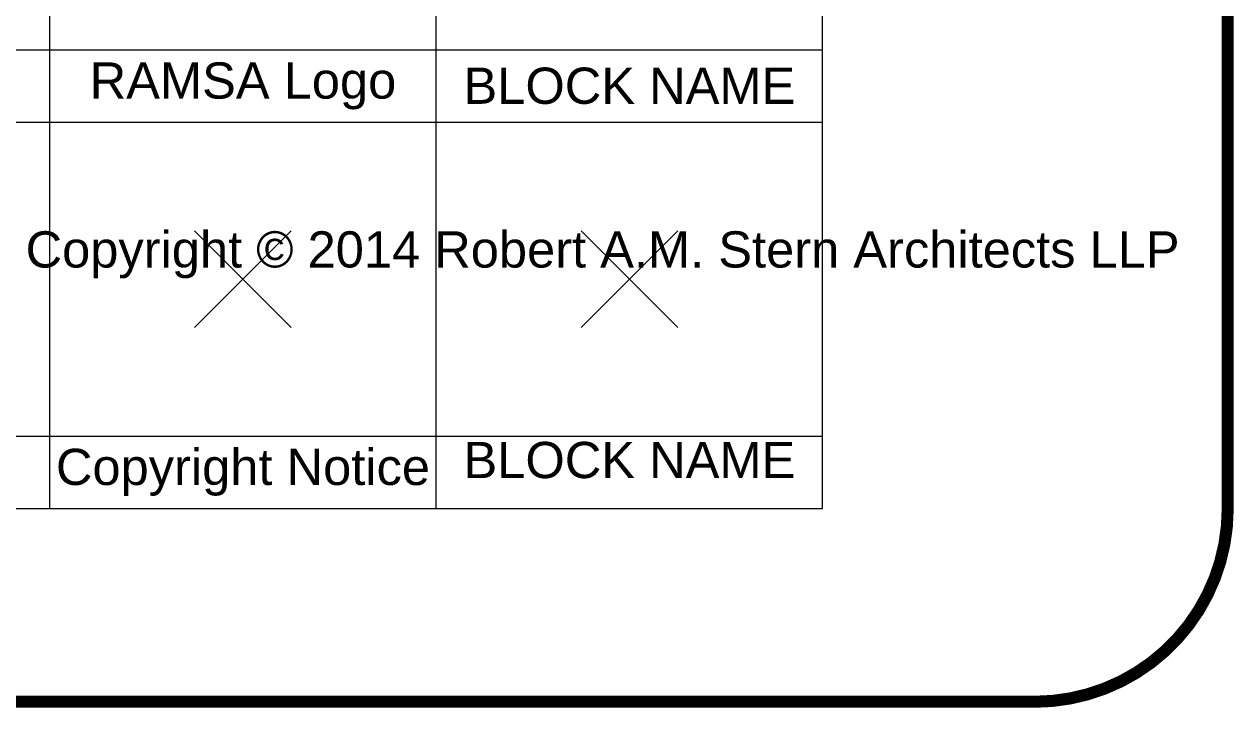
# Model space of a CAD drawing. Header units: inches. Extents: x -9.4 to 19.3, y -1.6 to 20.4.
# Drawn here: x 9.934 to 13.064, y -0.516 to 1.254 of the extents above; entities that cross this region are included whole.
import ezdxf

# ---------------------------------------------------------------- set-up
doc = ezdxf.new("R2010")
doc.units = ezdxf.units.IN
doc.header["$MEASUREMENT"] = 0
doc.header["$PDMODE"] = 3
doc.header["$PDSIZE"] = 0.125
doc.linetypes.add('DASHEDX2', pattern=[1.5, 1, -0.5])
doc.linetypes.add('HIDDEN', pattern=[0.375, 0.25, -0.125])
for name, color, linetype in [('G-Anno-Box', 6, 'HIDDEN'), ('G-Anno-Text', 2, 'Continuous'), ('G-Anno-©', 3, 'Continuous')]:
    doc.layers.add(name, color=color, linetype=linetype)
doc.layers.add('G-Anno-Nplt', color=5, linetype='Continuous', lineweight=0, plot=False)
doc.styles.add('Sans', font='swissl.ttf')

# ---------------------------------------------------------------- blocks, each defined once
blk = doc.blocks.new('Copyright')
at = {"color": 0, "linetype": 'DASHEDX2', "insert": (0, 0.09375), "char_height": 0.09375, "width": 4.0217225, "attachment_point": 1, "style": 'Sans'}
blk.add_mtext('Copyright {\\C256;©} 2014 Robert A.M. Stern Architects LLP', dxfattribs=at)

msp = doc.modelspace()

# ---------------------------------------------------------------- linework, layer by layer
at = {"layer": 'G-Anno-Box'}
msp.add_lwpolyline([(5.5, 0, 0.0312, 0.0234, 0.414214), (6, -0.5, 0.0312, 0.0312, 0), (12.5481, -0.5, 0.0312, 0.0312, 0.414214), (13.0481, 0, 0.0312, 0.0312, 0), (13.0481, 6, 0.0312, 0.0312, 0.414214), (12.5481, 6.5264, 0.0312, 0.0312, 0), (6, 6.5264, 0.0312, 0.0312, 0.414214), (5.5, 6, 0.0312, 0.0312, 0)], format="xyseb", close=True, dxfattribs=at)
at = {"layer": 'G-Anno-Nplt'}
for p, q in [((10, 0), (10, 6)), ((11, 0), (11, 6)), ((12, 0), (12, 6)), ((0, 1.1875), (12, 1.1875)), ((0, 1), (12, 1)), ((0, 0.1875), (12, 0.1875)), ((0, 0), (12, 0))]:
    msp.add_line(p, q, dxfattribs=at)
for p in [(10.5, 0.5938), (11.5, 0.5938)]:
    msp.add_point(p, dxfattribs=at)

# ---------------------------------------------------------------- block references
at = {"layer": 'G-Anno-©', "linetype": 'DASHEDX2'}
msp.add_blockref('Copyright', (9.9375, 0.6239), dxfattribs=at)

# ---------------------------------------------------------------- texts
at = {"layer": 'G-Anno-Nplt', "char_height": 0.09375, "attachment_point": 5, "style": 'Sans'}
for insert in [(11.5, 1.0938), (11.5, 0.1251)]:
    msp.add_mtext_dynamic_manual_height_columns('BLOCK NAME', width=1, gutter_width=0.4688, heights=[0], dxfattribs=dict(at, insert=insert))
at = {"layer": 'G-Anno-Text', "char_height": 0.09375, "attachment_point": 5, "style": 'Sans'}
for s, heights, insert in [('RAMSA Logo', [0.1819], (10.5, 1.0938)), ('Copyright Notice', [0], (10.5, 0.0938))]:
    msp.add_mtext_dynamic_manual_height_columns(s, width=1, gutter_width=0.4688, heights=heights, dxfattribs=dict(at, insert=insert))

doc.saveas('drawing.dxf')
